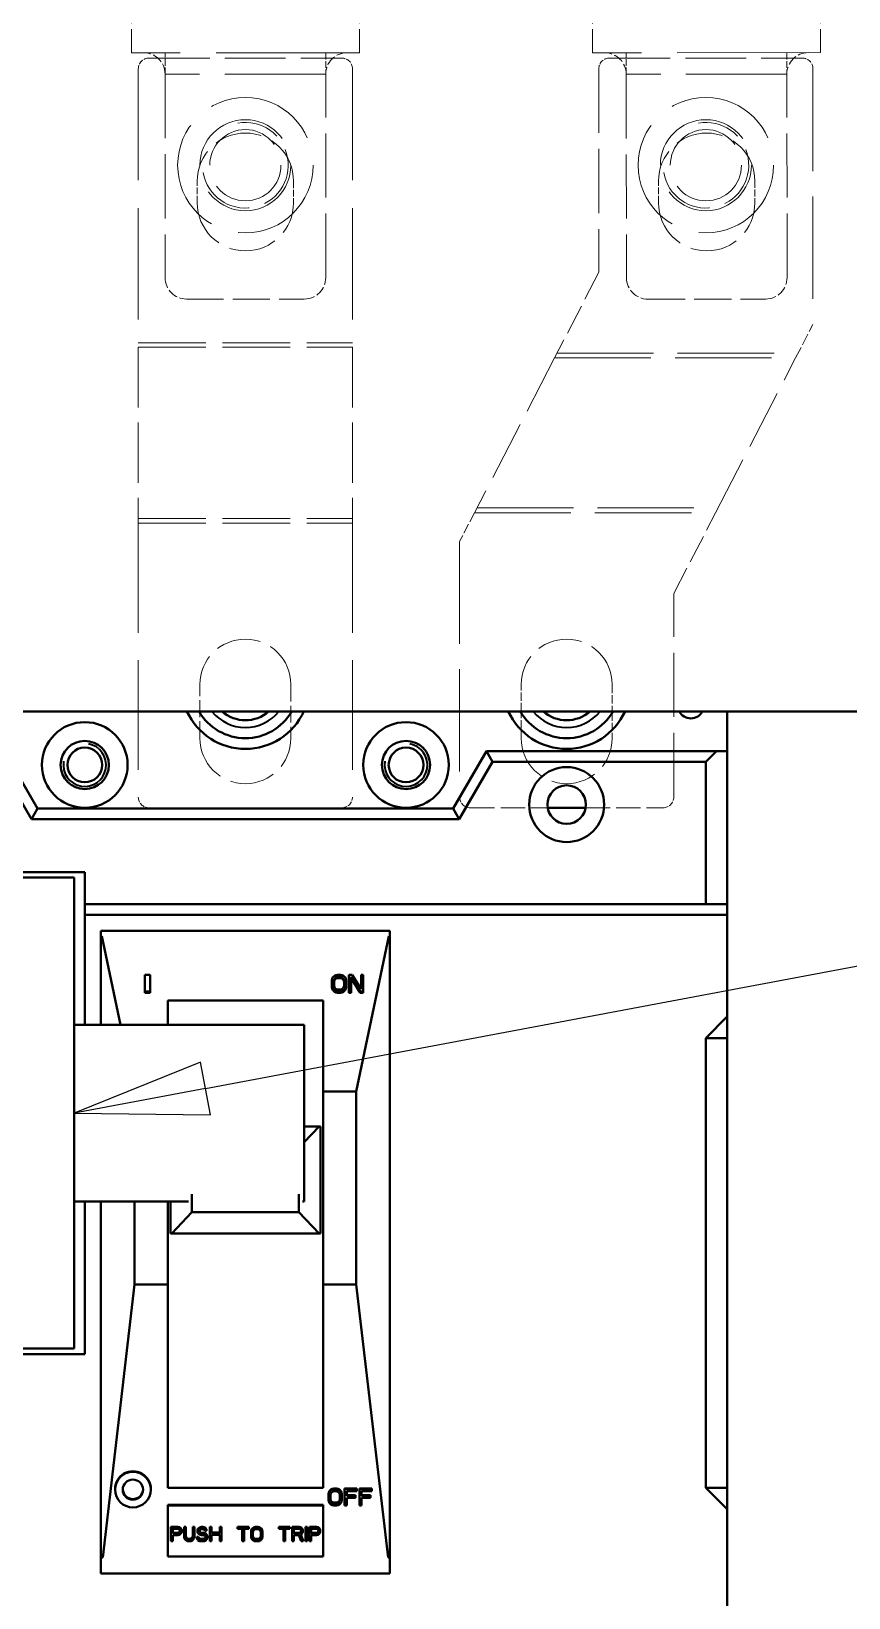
# Model space of a CAD drawing. Header units: millimetres. Extents: x 0 to 5945, y 0 to 4205.
# Drawn here: x 1846.7 to 1923.1, y 520.4 to 666.6 of the extents above; entities that cross this region are included whole.
import ezdxf

# ---------------------------------------------------------------- set-up
doc = ezdxf.new("R2010")
doc.units = ezdxf.units.MM
doc.header["$LTSCALE"] = 5
doc.linetypes.add('DASHED', pattern=[0.2067, 0.1654, -0.0413])
for name, color, linetype, lineweight in [('가려진 것(ISO)', 2, 'DASHED', 18), ('가시적인 것(ISO)', 3, 'Continuous', 40), ('가시적인 좁은 것(ISO)', 3, 'Continuous', 35), ('기호(ISO)', 5, 'Continuous', 25)]:
    doc.layers.add(name, color=color, linetype=linetype, lineweight=lineweight)

# ---------------------------------------------------------------- blocks, each defined once
blk = doc.blocks.new('품번기호10')
at = {"layer": '기호(ISO)', "color": 7}
for p, q in [((372.604, 113.586), (428.983, 124.166)), ((372.512, 114.077), (370.147, 113.125)), ((372.697, 113.094), (372.512, 114.077)), ((372.604, 113.586), (370.147, 113.125)), ((370.147, 113.125), (372.697, 113.094))]:
    blk.add_line(p, q, dxfattribs=at)
at = {"layer": '기호(ISO)', "color": 7, "flags": 128}
blk.add_lwpolyline([(372.512, 114.077), (370.147, 113.125), (372.697, 113.094), (372.512, 114.077)], dxfattribs=at)
at = {"layer": '기호(ISO)', "color": 7}
blk.add_solid([(372.512, 114.077), (370.147, 113.125), (372.697, 113.094), (372.512, 114.077)], dxfattribs=at)

msp = doc.modelspace()

# ---------------------------------------------------------------- linework, layer by layer
at = {"layer": '가려진 것(ISO)', "ltscale": 2.666475}
for p, q in [((1856.087, 664.623), (1856.087, 671.623)), ((1877.387, 664.623), (1877.387, 671.623)), ((1899.148, 664.612), (1899.141, 671.612)), ((1920.448, 664.634), (1920.441, 671.634))]:
    msp.add_line(p, q, dxfattribs=at)
at = {"layer": '가려진 것(ISO)', "ltscale": 16.186726}
for p, q in [((1877.387, 664.623), (1856.087, 664.623)), ((1920.448, 664.634), (1899.148, 664.612))]:
    msp.add_line(p, q, dxfattribs=at)
at = {"layer": '가려진 것(ISO)', "ltscale": 6.856808}
for p, q in [((1857.737, 664.123), (1875.737, 664.123)), ((1900.737, 664.123), (1918.737, 664.123)), ((1857.737, 594.123), (1875.737, 594.123))]:
    msp.add_line(p, q, dxfattribs=at)
at = {"layer": '가려진 것(ISO)', "ltscale": 0.761779}
for p, q in [((1859.237, 662.623), (1859.237, 664.623)), ((1874.237, 664.623), (1874.237, 662.623)), ((1902.301, 662.615), (1902.298, 664.615)), ((1917.298, 664.631), (1917.301, 662.631)), ((1862.237, 650.623), (1862.237, 652.623)), ((1871.237, 652.623), (1871.237, 650.623)), ((1905.313, 650.618), (1905.311, 652.618)), ((1914.311, 652.628), (1914.313, 650.628))]:
    msp.add_line(p, q, dxfattribs=at)
at = {"layer": '가려진 것(ISO)', "ltscale": 12.578616}
for p, q in [((1856.737, 663.123), (1856.737, 637.123)), ((1876.737, 663.123), (1876.737, 637.123))]:
    msp.add_line(p, q, dxfattribs=at)
at = {"layer": '가려진 것(ISO)', "ltscale": 11.399102}
for p, q in [((1874.237, 662.623), (1859.237, 662.623)), ((1917.301, 662.631), (1902.301, 662.615))]:
    msp.add_line(p, q, dxfattribs=at)
at = {"layer": '가려진 것(ISO)', "ltscale": 7.237747}
for p, q in [((1859.237, 662.623), (1859.237, 643.623)), ((1874.237, 643.623), (1874.237, 662.623)), ((1899.737, 663.123), (1899.737, 644.123)), ((1902.301, 662.615), (1902.321, 643.615)), ((1917.321, 643.631), (1917.301, 662.631)), ((1906.737, 595.123), (1906.737, 614.123))]:
    msp.add_line(p, q, dxfattribs=at)
at = {"layer": '가려진 것(ISO)', "ltscale": 11.546256}
for p, q in [((1919.737, 663.123), (1919.737, 639.257)), ((1886.737, 618.989), (1886.737, 595.123))]:
    msp.add_line(p, q, dxfattribs=at)
at = {"layer": '가려진 것(ISO)', "ltscale": 3.430929}
msp.add_line((1899.737, 644.123), (1895.599, 636.123), dxfattribs=at)
at = {"layer": '가려진 것(ISO)', "ltscale": 4.190233}
for p, q in [((1861.237, 641.623), (1872.237, 641.623)), ((1904.323, 641.617), (1915.323, 641.629))]:
    msp.add_line(p, q, dxfattribs=at)
at = {"layer": '가려진 것(ISO)', "ltscale": 1.343958}
msp.add_line((1918.116, 636.123), (1919.737, 639.257), dxfattribs=at)
at = {"layer": '가려진 것(ISO)', "ltscale": 7.618686}
for p, q in [((1856.737, 637.532), (1876.737, 637.532)), ((1856.737, 637.123), (1876.737, 637.123)), ((1856.737, 621.123), (1876.737, 621.123)), ((1856.737, 620.714), (1876.737, 620.714))]:
    msp.add_line(p, q, dxfattribs=at)
at = {"layer": '가려진 것(ISO)', "ltscale": 6.79567}
for p, q in [((1856.737, 637.123), (1856.737, 620.714)), ((1876.737, 637.123), (1876.737, 620.714))]:
    msp.add_line(p, q, dxfattribs=at)
at = {"layer": '가려진 것(ISO)', "ltscale": 10.893517}
for p, q in [((1895.836, 636.582), (1918.353, 636.582)), ((1895.599, 636.123), (1918.116, 636.123)), ((1888.12, 621.664), (1910.637, 621.664)), ((1888.358, 622.123), (1910.875, 622.123))]:
    msp.add_line(p, q, dxfattribs=at)
at = {"layer": '가려진 것(ISO)', "ltscale": 6.749954}
for p, q in [((1895.599, 636.123), (1888.12, 621.664)), ((1910.637, 621.664), (1918.116, 636.123))]:
    msp.add_line(p, q, dxfattribs=at)
at = {"layer": '가려진 것(ISO)', "ltscale": 1.147242}
msp.add_line((1888.12, 621.664), (1886.737, 618.989), dxfattribs=at)
at = {"layer": '가려진 것(ISO)', "ltscale": 3.234213}
msp.add_line((1906.737, 614.123), (1910.637, 621.664), dxfattribs=at)
at = {"layer": '가려진 것(ISO)', "ltscale": 12.380852}
for p, q in [((1856.737, 620.714), (1856.737, 595.123)), ((1876.737, 620.714), (1876.737, 595.123))]:
    msp.add_line(p, q, dxfattribs=at)
at = {"layer": '가려진 것(ISO)', "ltscale": 1.904597}
for p, q in [((1862.487, 600.623), (1862.487, 605.623)), ((1870.987, 605.623), (1870.987, 600.623))]:
    msp.add_line(p, q, dxfattribs=at)
at = {"layer": '가려진 것(ISO)', "ltscale": 0.952248}
for p, q in [((1892.487, 603.123), (1892.487, 605.623)), ((1900.987, 605.623), (1900.987, 603.123))]:
    msp.add_line(p, q, dxfattribs=at)
at = {"layer": '가려진 것(ISO)', "ltscale": 0.901235}
for p, q in [((1892.487, 600.623), (1892.487, 602.989)), ((1900.987, 602.989), (1900.987, 600.623))]:
    msp.add_line(p, q, dxfattribs=at)
at = {"layer": '가려진 것(ISO)', "ltscale": 2.752254}
for p, q in [((1887.737, 594.123), (1894.962, 594.123)), ((1898.511, 594.123), (1905.737, 594.123))]:
    msp.add_line(p, q, dxfattribs=at)
at = {"layer": '가려진 것(ISO)', "ltscale": 12.817657}
for centre in [(1866.737, 654.123), (1909.737, 654.123)]:
    msp.add_circle(centre, 6.325, dxfattribs=at)
at = {"layer": '가려진 것(ISO)', "ltscale": 12.918983}
for centre in [(1866.737, 654.123), (1909.737, 654.123)]:
    msp.add_circle(centre, 4.25, dxfattribs=at)
at = {"layer": '가려진 것(ISO)', "ltscale": 10.102645}
for centre in [(1866.737, 654.123), (1909.737, 654.123)]:
    msp.add_circle(centre, 3.324, dxfattribs=at)
at = {"layer": '가려진 것(ISO)', "ltscale": 0.598278}
for centre, start, end in [((1857.737, 663.123), 90, 180), ((1875.737, 663.123), 0, 90), ((1900.737, 663.123), 90, 180), ((1918.737, 663.123), 0, 90), ((1857.737, 595.123), 180, 270), ((1875.737, 595.123), 270, 0), ((1887.737, 595.123), 180, 270), ((1905.737, 595.123), 270, 0)]:
    msp.add_arc(centre, 1, start, end, dxfattribs=at)
at = {"layer": '가려진 것(ISO)', "ltscale": 1.196656}
for centre, start, end in [((1857.237, 662.623), 0, 90), ((1876.237, 662.623), 90, 180), ((1900.301, 662.613), 0.06107, 90.06107), ((1919.301, 662.633), 90.06107, 180.06107), ((1861.237, 643.623), 180, 270), ((1872.237, 643.623), 270, 0), ((1904.321, 643.617), 180.06107, 270.06107), ((1915.321, 643.629), 270.06107, 0.06107)]:
    msp.add_arc(centre, 2, start, end, dxfattribs=at)
at = {"layer": '가려진 것(ISO)', "ltscale": 5.385303}
for centre, start, end in [((1866.737, 652.623), 0, 180), ((1909.811, 652.623), 0.06107, 180.06107), ((1866.737, 650.623), 180, 0), ((1909.813, 650.623), 180.06107, 0.06107)]:
    msp.add_arc(centre, 4.5, start, end, dxfattribs=at)
at = {"layer": '가려진 것(ISO)', "ltscale": 7.180437}
for centre in [(1866.737, 654.123), (1909.737, 654.123)]:
    msp.add_arc(centre, 4, 190, 100, dxfattribs=at)
at = {"layer": '가려진 것(ISO)', "ltscale": 5.086114}
for centre, start, end in [((1866.737, 605.623), 0, 180), ((1896.737, 605.623), 0, 180), ((1866.737, 600.623), 180, 0), ((1896.737, 600.623), 180, 0)]:
    msp.add_arc(centre, 4.25, start, end, dxfattribs=at)
at = {"layer": '가시적인 것(ISO)'}
for p, q in [((1813.737, 603.123), (1938.737, 603.123)), ((1892.487, 602.989), (1892.487, 603.123)), ((1900.987, 603.123), (1900.987, 602.989)), ((1911.737, 603.123), (1911.737, 599.423)), ((1846.759, 593.053), (1843.659, 598.423)), ((1847.337, 594.053), (1844.236, 599.423)), ((1889.237, 599.423), (1886.137, 594.053)), ((1889.814, 598.423), (1886.714, 593.053)), ((1910.737, 599.423), (1889.237, 599.423)), ((1889.237, 599.423), (1889.814, 598.423)), ((1909.737, 598.423), (1889.814, 598.423)), ((1909.737, 598.423), (1910.737, 599.423)), ((1909.737, 585.123), (1909.737, 598.423)), ((1910.737, 599.423), (1911.737, 599.423)), ((1911.737, 585.123), (1911.737, 599.423)), ((1847.337, 594.053), (1846.759, 593.053)), ((1886.137, 594.053), (1847.337, 594.053)), ((1886.137, 594.053), (1886.714, 593.053)), ((1894.962, 594.123), (1898.511, 594.123)), ((1886.714, 593.053), (1846.759, 593.053)), ((1813.737, 588.123), (1851.737, 588.123)), ((1851.737, 588.123), (1851.737, 573.873)), ((1850.737, 587.623), (1813.737, 587.623)), ((1850.737, 587.623), (1850.737, 543.623)), ((1851.737, 585.123), (1911.737, 585.123)), ((1911.737, 585.123), (1911.737, 584.123)), ((1851.737, 584.123), (1911.737, 584.123)), ((1911.737, 574.623), (1911.737, 584.123)), ((1853.237, 582.623), (1853.237, 582.123)), ((1853.237, 582.623), (1880.237, 582.623)), ((1853.237, 582.123), (1853.237, 573.873)), ((1853.237, 582.123), (1853.342, 582.123)), ((1855.074, 573.873), (1853.342, 582.123)), ((1877.087, 567.623), (1880.132, 582.123)), ((1880.132, 582.123), (1880.237, 582.123)), ((1880.237, 582.623), (1880.237, 582.123)), ((1880.237, 582.123), (1880.237, 524.123)), ((1857.35, 578.527), (1857.35, 576.969)), ((1857.85, 578.527), (1857.35, 578.527)), ((1857.85, 576.969), (1857.85, 578.527)), ((1874.846, 578.162), (1874.812, 577.996)), ((1874.812, 577.996), (1874.812, 577.499)), ((1874.912, 578.295), (1874.846, 578.162)), ((1875.046, 578.427), (1874.912, 578.295)), ((1875.012, 577.996), (1875.046, 578.129)), ((1875.012, 577.883), (1875.046, 578.015)), ((1875.012, 577.499), (1875.012, 577.996)), ((1875.179, 578.494), (1875.046, 578.427)), ((1875.046, 578.129), (1875.112, 578.228)), ((1875.046, 578.015), (1875.046, 578.129)), ((1875.046, 578.015), (1875.112, 578.115)), ((1875.112, 578.228), (1875.212, 578.295)), ((1875.112, 578.115), (1875.112, 578.228)), ((1875.112, 578.115), (1875.212, 578.181)), ((1875.346, 578.527), (1875.179, 578.494)), ((1875.212, 578.295), (1875.346, 578.328)), ((1875.212, 578.181), (1875.212, 578.295)), ((1875.212, 578.181), (1875.346, 578.214)), ((1875.612, 578.527), (1875.346, 578.527)), ((1875.346, 578.328), (1875.612, 578.328)), ((1875.346, 578.214), (1875.346, 578.328)), ((1875.346, 578.214), (1875.612, 578.214)), ((1875.779, 578.494), (1875.612, 578.527)), ((1875.612, 578.328), (1875.746, 578.295)), ((1875.612, 578.214), (1875.612, 578.328)), ((1875.612, 578.214), (1875.746, 578.181)), ((1875.746, 578.295), (1875.846, 578.228)), ((1875.746, 578.181), (1875.746, 578.295)), ((1875.746, 578.181), (1875.846, 578.115)), ((1875.912, 578.427), (1875.779, 578.494)), ((1875.846, 578.228), (1875.912, 578.129)), ((1875.846, 578.115), (1875.846, 578.228)), ((1875.846, 578.115), (1875.912, 578.015)), ((1876.046, 578.295), (1875.912, 578.427)), ((1875.912, 578.129), (1875.946, 577.996)), ((1875.912, 578.015), (1875.912, 578.129)), ((1875.912, 578.015), (1875.946, 577.883)), ((1875.946, 577.996), (1875.946, 577.499)), ((1876.112, 578.162), (1876.046, 578.295)), ((1876.146, 577.996), (1876.112, 578.162)), ((1876.146, 577.499), (1876.146, 577.996)), ((1876.712, 578.527), (1876.412, 578.527)), ((1876.412, 578.527), (1876.412, 576.969)), ((1876.612, 576.969), (1876.612, 578.328)), ((1876.612, 578.328), (1877.446, 576.969)), ((1876.612, 578.214), (1877.446, 576.855)), ((1877.546, 577.201), (1876.712, 578.527)), ((1877.746, 578.527), (1877.546, 578.527)), ((1877.546, 578.527), (1877.546, 577.201)), ((1877.746, 576.969), (1877.746, 578.527)), ((1857.35, 576.855), (1857.35, 576.969)), ((1857.35, 576.969), (1857.85, 576.969)), ((1857.35, 576.855), (1857.85, 576.855)), ((1857.85, 576.855), (1857.85, 576.969)), ((1874.812, 577.499), (1874.846, 577.333)), ((1874.812, 577.385), (1874.812, 577.499)), ((1874.812, 577.385), (1874.846, 577.22)), ((1874.846, 577.333), (1874.912, 577.201)), ((1874.846, 577.22), (1874.846, 577.333)), ((1874.846, 577.22), (1874.912, 577.087)), ((1874.912, 577.201), (1875.046, 577.068)), ((1874.912, 577.087), (1874.912, 577.201)), ((1874.912, 577.087), (1875.046, 576.954)), ((1875.046, 577.366), (1875.012, 577.499)), ((1875.112, 577.267), (1875.046, 577.366)), ((1875.046, 577.068), (1875.179, 577.002)), ((1875.046, 576.954), (1875.046, 577.068)), ((1875.046, 576.954), (1875.179, 576.888)), ((1875.212, 577.201), (1875.112, 577.267)), ((1875.179, 577.002), (1875.346, 576.969)), ((1875.179, 576.888), (1875.179, 577.002)), ((1875.179, 576.888), (1875.346, 576.855)), ((1875.346, 577.168), (1875.212, 577.201)), ((1875.612, 577.168), (1875.346, 577.168)), ((1875.346, 576.969), (1875.612, 576.969)), ((1875.346, 576.855), (1875.346, 576.969)), ((1875.346, 576.855), (1875.612, 576.855)), ((1875.746, 577.201), (1875.612, 577.168)), ((1875.612, 576.969), (1875.779, 577.002)), ((1875.612, 576.855), (1875.612, 576.969)), ((1875.612, 576.855), (1875.779, 576.888)), ((1875.846, 577.267), (1875.746, 577.201)), ((1875.779, 577.002), (1875.912, 577.068)), ((1875.779, 576.888), (1875.779, 577.002)), ((1875.779, 576.888), (1875.912, 576.954)), ((1875.912, 577.366), (1875.846, 577.267)), ((1875.946, 577.499), (1875.912, 577.366)), ((1875.912, 577.068), (1876.046, 577.201)), ((1875.912, 576.954), (1876.046, 577.087)), ((1875.912, 576.954), (1875.912, 577.068)), ((1876.046, 577.201), (1876.112, 577.333)), ((1876.046, 577.087), (1876.112, 577.22)), ((1876.046, 577.087), (1876.046, 577.201)), ((1876.112, 577.333), (1876.146, 577.499)), ((1876.112, 577.22), (1876.146, 577.385)), ((1876.112, 577.22), (1876.112, 577.333)), ((1876.146, 577.385), (1876.146, 577.499)), ((1876.412, 576.969), (1876.612, 576.969)), ((1876.412, 576.855), (1876.412, 576.969)), ((1876.412, 576.855), (1876.612, 576.855)), ((1876.612, 576.855), (1876.612, 576.969)), ((1877.446, 576.969), (1877.746, 576.969)), ((1877.446, 576.855), (1877.446, 576.969)), ((1877.446, 576.855), (1877.746, 576.855)), ((1877.746, 576.855), (1877.746, 576.969)), ((1859.487, 573.873), (1859.487, 576.123)), ((1859.487, 576.123), (1873.987, 576.123)), ((1873.987, 567.623), (1873.987, 576.123)), ((1850.737, 573.873), (1872.237, 573.873)), ((1872.237, 557.373), (1872.237, 573.873)), ((1909.737, 572.623), (1911.737, 574.623)), ((1911.737, 574.623), (1911.737, 572.623)), ((1909.737, 530.623), (1909.737, 572.623)), ((1909.737, 572.623), (1911.737, 572.623)), ((1911.737, 530.623), (1911.737, 572.623)), ((1873.987, 567.623), (1877.087, 567.623)), ((1873.987, 567.623), (1873.987, 549.623)), ((1877.087, 567.623), (1877.087, 549.623)), ((1872.237, 564.366), (1873.612, 564.366)), ((1872.237, 562.899), (1873.612, 564.366)), ((1873.612, 564.366), (1873.737, 564.366)), ((1873.737, 564.366), (1873.737, 554.366)), ((1850.737, 557.373), (1861.412, 557.373)), ((1851.737, 557.373), (1851.737, 543.123)), ((1853.237, 557.373), (1853.237, 524.123)), ((1856.387, 557.373), (1856.387, 549.623)), ((1859.487, 557.373), (1859.487, 549.623)), ((1859.737, 554.366), (1859.737, 557.373)), ((1861.737, 556.366), (1861.737, 558.04)), ((1871.737, 558.04), (1871.737, 556.366)), ((1872.062, 557.373), (1872.237, 557.373)), ((1861.737, 556.366), (1859.862, 554.366)), ((1861.737, 556.366), (1871.737, 556.366)), ((1873.612, 554.366), (1871.737, 556.366)), ((1859.862, 554.366), (1859.737, 554.366)), ((1859.862, 554.366), (1873.612, 554.366)), ((1873.737, 554.366), (1873.612, 554.366)), ((1856.387, 549.623), (1853.412, 524.123)), ((1856.387, 549.623), (1859.487, 549.623)), ((1859.487, 549.623), (1859.487, 530.623)), ((1873.987, 549.623), (1873.987, 530.623)), ((1873.987, 549.623), (1877.087, 549.623)), ((1877.087, 549.623), (1880.062, 524.123)), ((1850.737, 543.623), (1792.737, 543.623)), ((1851.737, 543.123), (1795.737, 543.123)), ((1854.567, 530.524), (1854.567, 530.459)), ((1857.907, 530.524), (1857.907, 530.459)), ((1859.487, 530.623), (1873.987, 530.623)), ((1874.518, 530.206), (1874.487, 530.046)), ((1874.518, 530.142), (1874.487, 529.981)), ((1874.487, 530.046), (1874.487, 529.981)), ((1874.487, 529.981), (1874.487, 529.5)), ((1874.487, 529.5), (1874.518, 529.34)), ((1874.582, 530.334), (1874.518, 530.206)), ((1874.582, 530.27), (1874.518, 530.142)), ((1874.518, 530.206), (1874.518, 530.142)), ((1874.708, 530.462), (1874.582, 530.334)), ((1874.708, 530.398), (1874.582, 530.27)), ((1874.582, 530.334), (1874.582, 530.27)), ((1874.677, 529.981), (1874.708, 530.11)), ((1874.677, 529.5), (1874.677, 529.981)), ((1874.708, 529.436), (1874.677, 529.564)), ((1874.708, 529.372), (1874.677, 529.5)), ((1874.835, 530.527), (1874.708, 530.462)), ((1874.835, 530.462), (1874.708, 530.398)), ((1874.708, 530.462), (1874.708, 530.398)), ((1874.708, 530.11), (1874.772, 530.206)), ((1874.772, 529.34), (1874.708, 529.436)), ((1874.708, 529.436), (1874.708, 529.372)), ((1874.772, 530.206), (1874.867, 530.27)), ((1874.993, 530.559), (1874.835, 530.527)), ((1874.835, 530.527), (1874.835, 530.462)), ((1874.993, 530.494), (1874.835, 530.462)), ((1874.867, 530.27), (1874.993, 530.302)), ((1875.247, 530.559), (1874.993, 530.559)), ((1874.993, 530.559), (1874.993, 530.494)), ((1875.247, 530.494), (1874.993, 530.494)), ((1874.993, 530.302), (1875.247, 530.302)), ((1875.405, 530.527), (1875.247, 530.559)), ((1875.247, 530.559), (1875.247, 530.494)), ((1875.405, 530.462), (1875.247, 530.494)), ((1875.247, 530.302), (1875.373, 530.27)), ((1875.373, 530.27), (1875.468, 530.206)), ((1875.532, 530.462), (1875.405, 530.527)), ((1875.405, 530.527), (1875.405, 530.462)), ((1875.532, 530.398), (1875.405, 530.462)), ((1875.468, 530.206), (1875.532, 530.11)), ((1875.532, 529.436), (1875.468, 529.34)), ((1875.658, 530.334), (1875.532, 530.462)), ((1875.532, 530.462), (1875.532, 530.398)), ((1875.658, 530.27), (1875.532, 530.398)), ((1875.532, 530.11), (1875.563, 529.981)), ((1875.563, 529.564), (1875.532, 529.436)), ((1875.563, 529.5), (1875.532, 529.372)), ((1875.532, 529.436), (1875.532, 529.372)), ((1875.563, 529.981), (1875.563, 529.5)), ((1875.722, 530.206), (1875.658, 530.334)), ((1875.658, 530.334), (1875.658, 530.27)), ((1875.722, 530.142), (1875.658, 530.27)), ((1875.753, 530.046), (1875.722, 530.206)), ((1875.722, 530.206), (1875.722, 530.142)), ((1875.753, 529.981), (1875.722, 530.142)), ((1875.722, 529.34), (1875.753, 529.5)), ((1875.753, 530.046), (1875.753, 529.981)), ((1875.753, 529.5), (1875.753, 529.981)), ((1877.147, 530.559), (1876.007, 530.559)), ((1876.007, 530.559), (1876.007, 530.494)), ((1877.147, 530.494), (1876.007, 530.494)), ((1876.007, 530.494), (1876.007, 528.987)), ((1876.197, 529.885), (1876.197, 530.302)), ((1876.197, 530.302), (1877.147, 530.302)), ((1877.02, 529.949), (1876.197, 529.949)), ((1877.02, 529.885), (1876.197, 529.885)), ((1876.197, 528.987), (1876.197, 529.693)), ((1876.197, 529.693), (1877.02, 529.693)), ((1877.02, 529.949), (1877.02, 529.885)), ((1877.02, 529.693), (1877.02, 529.885)), ((1877.147, 530.559), (1877.147, 530.494)), ((1877.147, 530.302), (1877.147, 530.494)), ((1878.54, 530.559), (1877.4, 530.559)), ((1877.4, 530.559), (1877.4, 530.494)), ((1878.54, 530.494), (1877.4, 530.494)), ((1877.4, 530.494), (1877.4, 528.987)), ((1877.59, 529.885), (1877.59, 530.302)), ((1877.59, 530.302), (1878.54, 530.302)), ((1878.413, 529.949), (1877.59, 529.949)), ((1878.413, 529.885), (1877.59, 529.885)), ((1877.59, 528.987), (1877.59, 529.693)), ((1877.59, 529.693), (1878.413, 529.693)), ((1878.413, 529.949), (1878.413, 529.885)), ((1878.413, 529.693), (1878.413, 529.885)), ((1878.54, 530.559), (1878.54, 530.494)), ((1878.54, 530.302), (1878.54, 530.494)), ((1909.737, 530.623), (1911.737, 528.623)), ((1909.737, 530.623), (1911.737, 530.623)), ((1911.737, 528.623), (1911.737, 530.623)), ((1873.987, 529.036), (1859.487, 529.036)), ((1859.487, 529.036), (1859.487, 528.972)), ((1859.487, 528.972), (1859.487, 524.212)), ((1873.987, 528.972), (1859.487, 528.972)), ((1873.987, 529.036), (1873.987, 528.972)), ((1873.987, 524.212), (1873.987, 528.972)), ((1874.518, 529.34), (1874.582, 529.211)), ((1874.582, 529.211), (1874.708, 529.083)), ((1874.772, 529.276), (1874.708, 529.372)), ((1874.708, 529.083), (1874.835, 529.019)), ((1874.867, 529.276), (1874.772, 529.34)), ((1874.772, 529.34), (1874.772, 529.276)), ((1874.867, 529.211), (1874.772, 529.276)), ((1874.835, 529.019), (1874.993, 528.987)), ((1874.993, 529.244), (1874.867, 529.276)), ((1874.867, 529.276), (1874.867, 529.211)), ((1874.993, 529.179), (1874.867, 529.211)), ((1875.247, 529.244), (1874.993, 529.244)), ((1874.993, 529.244), (1874.993, 529.179)), ((1875.247, 529.179), (1874.993, 529.179)), ((1874.993, 528.987), (1875.247, 528.987)), ((1875.373, 529.276), (1875.247, 529.244)), ((1875.247, 529.244), (1875.247, 529.179)), ((1875.373, 529.211), (1875.247, 529.179)), ((1875.247, 528.987), (1875.405, 529.019)), ((1875.468, 529.34), (1875.373, 529.276)), ((1875.468, 529.276), (1875.373, 529.211)), ((1875.373, 529.276), (1875.373, 529.211)), ((1875.405, 529.019), (1875.532, 529.083)), ((1875.532, 529.372), (1875.468, 529.276)), ((1875.468, 529.34), (1875.468, 529.276)), ((1875.532, 529.083), (1875.658, 529.211)), ((1875.658, 529.211), (1875.722, 529.34)), ((1876.007, 528.987), (1876.197, 528.987)), ((1877.4, 528.987), (1877.59, 528.987)), ((1911.737, 505.123), (1911.737, 528.623)), ((1860.437, 526.989), (1859.787, 526.989)), ((1859.787, 526.989), (1859.787, 526.924)), ((1859.787, 526.924), (1859.787, 525.635)), ((1860.437, 526.924), (1859.787, 526.924)), ((1859.949, 526.376), (1859.949, 526.787)), ((1859.949, 526.787), (1860.464, 526.787)), ((1860.572, 526.961), (1860.437, 526.989)), ((1860.437, 526.989), (1860.437, 526.924)), ((1860.572, 526.897), (1860.437, 526.924)), ((1860.464, 526.787), (1860.545, 526.76)), ((1860.545, 526.76), (1860.599, 526.705)), ((1860.599, 526.522), (1860.545, 526.467)), ((1860.68, 526.879), (1860.572, 526.961)), ((1860.572, 526.961), (1860.572, 526.897)), ((1860.68, 526.815), (1860.572, 526.897)), ((1860.599, 526.705), (1860.626, 526.623)), ((1860.626, 526.605), (1860.599, 526.522)), ((1860.626, 526.54), (1860.599, 526.458)), ((1860.599, 526.522), (1860.599, 526.458)), ((1860.626, 526.623), (1860.626, 526.54)), ((1860.762, 526.769), (1860.68, 526.879)), ((1860.68, 526.879), (1860.68, 526.815)), ((1860.762, 526.705), (1860.68, 526.815)), ((1860.789, 526.687), (1860.762, 526.769)), ((1860.762, 526.769), (1860.762, 526.705)), ((1860.789, 526.623), (1860.762, 526.705)), ((1860.762, 526.431), (1860.789, 526.513)), ((1860.789, 526.687), (1860.789, 526.623)), ((1860.789, 526.513), (1860.789, 526.623)), ((1861.168, 526.989), (1861.005, 526.989)), ((1861.005, 526.989), (1861.005, 526.924)), ((1861.168, 526.924), (1861.005, 526.924)), ((1861.005, 526.924), (1861.005, 526.074)), ((1861.168, 526.989), (1861.168, 526.924)), ((1861.168, 526.074), (1861.168, 526.924)), ((1861.98, 526.989), (1861.818, 526.989)), ((1861.818, 526.989), (1861.818, 526.924)), ((1861.98, 526.924), (1861.818, 526.924)), ((1861.818, 526.924), (1861.818, 526.074)), ((1861.98, 526.989), (1861.98, 526.924)), ((1861.98, 526.074), (1861.98, 526.924)), ((1862.305, 526.797), (1862.278, 526.687)), ((1862.305, 526.732), (1862.278, 526.623)), ((1862.278, 526.687), (1862.278, 526.623)), ((1862.278, 526.623), (1862.278, 526.513)), ((1862.278, 526.513), (1862.305, 526.403)), ((1862.414, 526.906), (1862.305, 526.797)), ((1862.414, 526.842), (1862.305, 526.732)), ((1862.305, 526.797), (1862.305, 526.732)), ((1862.522, 526.961), (1862.414, 526.906)), ((1862.414, 526.906), (1862.414, 526.842)), ((1862.522, 526.897), (1862.414, 526.842)), ((1862.441, 526.595), (1862.468, 526.677)), ((1862.441, 526.54), (1862.441, 526.595)), ((1862.468, 526.458), (1862.441, 526.54)), ((1862.468, 526.522), (1862.442, 526.6)), ((1862.468, 526.677), (1862.549, 526.732)), ((1862.549, 526.467), (1862.468, 526.522)), ((1862.468, 526.522), (1862.468, 526.458)), ((1862.63, 526.989), (1862.522, 526.961)), ((1862.522, 526.961), (1862.522, 526.897)), ((1862.63, 526.924), (1862.522, 526.897)), ((1862.549, 526.732), (1862.63, 526.76)), ((1862.766, 526.989), (1862.63, 526.989)), ((1862.63, 526.989), (1862.63, 526.924)), ((1862.766, 526.924), (1862.63, 526.924)), ((1862.63, 526.76), (1862.793, 526.76)), ((1862.901, 526.961), (1862.766, 526.989)), ((1862.766, 526.989), (1862.766, 526.924)), ((1862.901, 526.897), (1862.766, 526.924)), ((1862.793, 526.76), (1862.874, 526.732)), ((1862.874, 526.732), (1862.928, 526.677)), ((1863.01, 526.879), (1862.901, 526.961)), ((1862.901, 526.961), (1862.901, 526.897)), ((1863.01, 526.815), (1862.901, 526.897)), ((1862.928, 526.677), (1862.955, 526.623)), ((1862.955, 526.623), (1863.118, 526.623)), ((1863.091, 526.769), (1863.01, 526.879)), ((1863.01, 526.879), (1863.01, 526.815)), ((1863.091, 526.705), (1863.01, 526.815)), ((1863.118, 526.687), (1863.091, 526.769)), ((1863.091, 526.769), (1863.091, 526.705)), ((1863.118, 526.623), (1863.091, 526.705)), ((1863.118, 526.687), (1863.118, 526.623)), ((1863.578, 526.989), (1863.416, 526.989)), ((1863.416, 526.989), (1863.416, 526.924)), ((1863.578, 526.924), (1863.416, 526.924)), ((1863.416, 526.924), (1863.416, 525.635)), ((1863.578, 526.989), (1863.578, 526.924)), ((1863.578, 526.403), (1863.578, 526.924)), ((1864.499, 526.989), (1864.337, 526.989)), ((1864.337, 526.989), (1864.337, 526.924)), ((1864.499, 526.924), (1864.337, 526.924)), ((1864.337, 526.924), (1864.337, 526.403)), ((1864.499, 526.989), (1864.499, 526.924)), ((1864.499, 525.635), (1864.499, 526.924)), ((1867.045, 526.989), (1866.016, 526.989)), ((1866.016, 526.989), (1866.016, 526.924)), ((1867.045, 526.924), (1866.016, 526.924)), ((1866.016, 526.924), (1866.016, 526.787)), ((1866.016, 526.787), (1866.449, 526.787)), ((1866.449, 526.787), (1866.449, 525.635)), ((1866.612, 525.635), (1866.612, 526.787)), ((1866.612, 526.787), (1867.045, 526.787)), ((1867.045, 526.989), (1867.045, 526.924)), ((1867.045, 526.787), (1867.045, 526.924)), ((1867.289, 526.687), (1867.262, 526.55)), ((1867.289, 526.623), (1867.262, 526.485)), ((1867.262, 526.55), (1867.262, 526.485)), ((1867.343, 526.797), (1867.289, 526.687)), ((1867.343, 526.732), (1867.289, 526.623)), ((1867.289, 526.687), (1867.289, 526.623)), ((1867.451, 526.906), (1867.343, 526.797)), ((1867.451, 526.842), (1867.343, 526.732)), ((1867.343, 526.797), (1867.343, 526.732)), ((1867.424, 526.485), (1867.451, 526.595)), ((1867.56, 526.961), (1867.451, 526.906)), ((1867.451, 526.906), (1867.451, 526.842)), ((1867.56, 526.897), (1867.451, 526.842)), ((1867.451, 526.595), (1867.505, 526.677)), ((1867.505, 526.677), (1867.587, 526.732)), ((1867.695, 526.989), (1867.56, 526.961)), ((1867.56, 526.961), (1867.56, 526.897)), ((1867.695, 526.924), (1867.56, 526.897)), ((1867.587, 526.732), (1867.695, 526.76)), ((1867.912, 526.989), (1867.695, 526.989)), ((1867.695, 526.989), (1867.695, 526.924)), ((1867.912, 526.924), (1867.695, 526.924)), ((1867.695, 526.76), (1867.912, 526.76)), ((1868.047, 526.961), (1867.912, 526.989)), ((1867.912, 526.989), (1867.912, 526.924)), ((1868.047, 526.897), (1867.912, 526.924)), ((1867.912, 526.76), (1868.02, 526.732)), ((1868.02, 526.732), (1868.101, 526.677)), ((1868.155, 526.906), (1868.047, 526.961)), ((1868.047, 526.961), (1868.047, 526.897)), ((1868.155, 526.842), (1868.047, 526.897)), ((1868.101, 526.677), (1868.155, 526.595)), ((1868.264, 526.797), (1868.155, 526.906)), ((1868.155, 526.906), (1868.155, 526.842)), ((1868.264, 526.732), (1868.155, 526.842)), ((1868.155, 526.595), (1868.183, 526.485)), ((1868.318, 526.687), (1868.264, 526.797)), ((1868.264, 526.797), (1868.264, 526.732)), ((1868.318, 526.623), (1868.264, 526.732)), ((1868.345, 526.55), (1868.318, 526.687)), ((1868.318, 526.687), (1868.318, 526.623)), ((1868.345, 526.485), (1868.318, 526.623)), ((1868.345, 526.55), (1868.345, 526.485)), ((1870.891, 526.989), (1869.862, 526.989)), ((1869.862, 526.989), (1869.862, 526.924)), ((1870.891, 526.924), (1869.862, 526.924)), ((1869.862, 526.924), (1869.862, 526.787)), ((1869.862, 526.787), (1870.295, 526.787)), ((1870.295, 526.787), (1870.295, 525.635)), ((1870.458, 525.635), (1870.458, 526.787)), ((1870.458, 526.787), (1870.891, 526.787)), ((1870.891, 526.989), (1870.891, 526.924)), ((1870.891, 526.787), (1870.891, 526.924)), ((1871.758, 526.989), (1871.108, 526.989)), ((1871.108, 526.989), (1871.108, 526.924)), ((1871.758, 526.924), (1871.108, 526.924)), ((1871.108, 526.924), (1871.108, 525.635)), ((1871.27, 526.376), (1871.27, 526.787)), ((1871.27, 526.787), (1871.785, 526.787)), ((1871.893, 526.961), (1871.758, 526.989)), ((1871.758, 526.989), (1871.758, 526.924)), ((1871.893, 526.897), (1871.758, 526.924)), ((1871.785, 526.787), (1871.866, 526.76)), ((1871.866, 526.76), (1871.92, 526.705)), ((1871.92, 526.522), (1871.866, 526.467)), ((1872.001, 526.879), (1871.893, 526.961)), ((1871.893, 526.961), (1871.893, 526.897)), ((1872.001, 526.815), (1871.893, 526.897)), ((1871.92, 526.705), (1871.947, 526.623)), ((1871.947, 526.605), (1871.92, 526.522)), ((1871.947, 526.54), (1871.92, 526.458)), ((1871.92, 526.522), (1871.92, 526.458)), ((1871.947, 526.623), (1871.947, 526.54)), ((1872.083, 526.769), (1872.001, 526.879)), ((1872.001, 526.879), (1872.001, 526.815)), ((1872.083, 526.705), (1872.001, 526.815)), ((1872.11, 526.687), (1872.083, 526.769)), ((1872.083, 526.769), (1872.083, 526.705)), ((1872.11, 526.623), (1872.083, 526.705)), ((1872.083, 526.431), (1872.11, 526.513)), ((1872.11, 526.687), (1872.11, 526.623)), ((1872.11, 526.513), (1872.11, 526.623)), ((1872.516, 526.989), (1872.353, 526.989)), ((1872.353, 526.989), (1872.353, 526.924)), ((1872.516, 526.924), (1872.353, 526.924)), ((1872.353, 526.924), (1872.353, 525.635)), ((1872.516, 526.989), (1872.516, 526.924)), ((1872.516, 525.635), (1872.516, 526.924)), ((1873.383, 526.989), (1872.733, 526.989)), ((1872.733, 526.989), (1872.733, 526.924)), ((1873.383, 526.924), (1872.733, 526.924)), ((1872.733, 526.924), (1872.733, 525.635)), ((1872.895, 526.376), (1872.895, 526.787)), ((1872.895, 526.787), (1873.41, 526.787)), ((1873.518, 526.961), (1873.383, 526.989)), ((1873.383, 526.989), (1873.383, 526.924)), ((1873.518, 526.897), (1873.383, 526.924)), ((1873.41, 526.787), (1873.491, 526.76)), ((1873.491, 526.76), (1873.545, 526.705)), ((1873.545, 526.522), (1873.491, 526.467)), ((1873.626, 526.879), (1873.518, 526.961)), ((1873.518, 526.961), (1873.518, 526.897)), ((1873.626, 526.815), (1873.518, 526.897)), ((1873.545, 526.705), (1873.572, 526.623)), ((1873.572, 526.605), (1873.545, 526.522)), ((1873.572, 526.54), (1873.545, 526.458)), ((1873.545, 526.522), (1873.545, 526.458)), ((1873.572, 526.623), (1873.572, 526.54)), ((1873.708, 526.769), (1873.626, 526.879)), ((1873.626, 526.879), (1873.626, 526.815)), ((1873.708, 526.705), (1873.626, 526.815)), ((1873.735, 526.687), (1873.708, 526.769)), ((1873.708, 526.769), (1873.708, 526.705)), ((1873.735, 526.623), (1873.708, 526.705)), ((1873.708, 526.431), (1873.735, 526.513)), ((1873.735, 526.687), (1873.735, 526.623)), ((1873.735, 526.513), (1873.735, 526.623)), ((1859.787, 525.635), (1859.949, 525.635)), ((1860.464, 526.44), (1859.949, 526.44)), ((1860.464, 526.376), (1859.949, 526.376)), ((1859.949, 526.211), (1860.437, 526.211)), ((1859.949, 525.635), (1859.949, 526.211)), ((1860.437, 526.211), (1860.572, 526.239)), ((1860.545, 526.467), (1860.464, 526.44)), ((1860.464, 526.44), (1860.464, 526.376)), ((1860.545, 526.403), (1860.464, 526.376)), ((1860.545, 526.467), (1860.545, 526.403)), ((1860.599, 526.458), (1860.545, 526.403)), ((1860.572, 526.239), (1860.68, 526.321)), ((1860.68, 526.321), (1860.762, 526.431)), ((1861.005, 526.074), (1861.033, 525.937)), ((1861.033, 525.937), (1861.087, 525.827)), ((1861.087, 525.827), (1861.195, 525.717)), ((1861.195, 526.028), (1861.168, 526.138)), ((1861.195, 525.964), (1861.168, 526.074)), ((1861.249, 525.946), (1861.195, 526.028)), ((1861.195, 526.028), (1861.195, 525.964)), ((1861.249, 525.882), (1861.195, 525.964)), ((1861.195, 525.717), (1861.303, 525.662)), ((1861.33, 525.891), (1861.249, 525.946)), ((1861.249, 525.946), (1861.249, 525.882)), ((1861.33, 525.827), (1861.249, 525.882)), ((1861.303, 525.662), (1861.439, 525.635)), ((1861.439, 525.864), (1861.33, 525.891)), ((1861.33, 525.891), (1861.33, 525.827)), ((1861.439, 525.8), (1861.33, 525.827)), ((1861.547, 525.864), (1861.439, 525.864)), ((1861.439, 525.864), (1861.439, 525.8)), ((1861.547, 525.8), (1861.439, 525.8)), ((1861.439, 525.635), (1861.547, 525.635)), ((1861.655, 525.891), (1861.547, 525.864)), ((1861.547, 525.864), (1861.547, 525.8)), ((1861.655, 525.827), (1861.547, 525.8)), ((1861.547, 525.635), (1861.683, 525.662)), ((1861.737, 525.946), (1861.655, 525.891)), ((1861.655, 525.891), (1861.655, 525.827)), ((1861.737, 525.882), (1861.655, 525.827)), ((1861.683, 525.662), (1861.791, 525.717)), ((1861.791, 526.028), (1861.737, 525.946)), ((1861.791, 525.964), (1861.737, 525.882)), ((1861.737, 525.946), (1861.737, 525.882)), ((1861.818, 526.138), (1861.791, 526.028)), ((1861.818, 526.074), (1861.791, 525.964)), ((1861.791, 526.028), (1861.791, 525.964)), ((1861.791, 525.717), (1861.899, 525.827)), ((1861.899, 525.827), (1861.953, 525.937)), ((1861.953, 525.937), (1861.98, 526.074)), ((1862.36, 526.056), (1862.197, 526.056)), ((1862.197, 526.056), (1862.197, 525.992)), ((1862.36, 525.992), (1862.197, 525.992)), ((1862.197, 525.992), (1862.224, 525.882)), ((1862.224, 525.882), (1862.305, 525.745)), ((1862.305, 526.403), (1862.414, 526.293)), ((1862.305, 525.745), (1862.441, 525.662)), ((1862.387, 525.974), (1862.36, 526.056)), ((1862.36, 526.056), (1862.36, 525.992)), ((1862.387, 525.909), (1862.36, 525.992)), ((1862.468, 525.891), (1862.387, 525.974)), ((1862.387, 525.974), (1862.387, 525.909)), ((1862.468, 525.827), (1862.387, 525.909)), ((1862.414, 526.293), (1862.522, 526.239)), ((1862.441, 525.662), (1862.576, 525.635)), ((1862.549, 526.403), (1862.468, 526.458)), ((1862.576, 525.864), (1862.468, 525.891)), ((1862.468, 525.891), (1862.468, 525.827)), ((1862.576, 525.8), (1862.468, 525.827)), ((1862.522, 526.239), (1862.63, 526.211)), ((1862.63, 526.44), (1862.549, 526.467)), ((1862.549, 526.467), (1862.549, 526.403)), ((1862.63, 526.376), (1862.549, 526.403)), ((1862.793, 525.864), (1862.576, 525.864)), ((1862.576, 525.864), (1862.576, 525.8)), ((1862.793, 525.8), (1862.576, 525.8)), ((1862.576, 525.635), (1862.793, 525.635)), ((1862.793, 526.44), (1862.63, 526.44)), ((1862.63, 526.44), (1862.63, 526.376)), ((1862.793, 526.376), (1862.63, 526.376)), ((1862.63, 526.211), (1862.793, 526.211)), ((1862.928, 526.413), (1862.793, 526.44)), ((1862.793, 526.44), (1862.793, 526.376)), ((1862.928, 526.348), (1862.793, 526.376)), ((1862.793, 526.211), (1862.901, 526.184)), ((1862.901, 525.891), (1862.793, 525.864)), ((1862.793, 525.864), (1862.793, 525.8)), ((1862.901, 525.827), (1862.793, 525.8)), ((1862.793, 525.635), (1862.928, 525.662)), ((1862.901, 526.184), (1862.983, 526.129)), ((1862.983, 525.946), (1862.901, 525.891)), ((1862.901, 525.891), (1862.901, 525.827)), ((1862.983, 525.882), (1862.901, 525.827)), ((1863.037, 526.358), (1862.928, 526.413)), ((1862.928, 526.413), (1862.928, 526.348)), ((1863.037, 526.293), (1862.928, 526.348)), ((1862.928, 525.662), (1863.037, 525.717)), ((1862.983, 526.129), (1863.037, 526.046)), ((1863.037, 526.028), (1862.983, 525.946)), ((1863.037, 525.964), (1862.983, 525.882)), ((1862.983, 525.946), (1862.983, 525.882)), ((1863.145, 526.248), (1863.037, 526.358)), ((1863.037, 526.358), (1863.037, 526.293)), ((1863.145, 526.184), (1863.037, 526.293)), ((1863.037, 526.046), (1863.037, 525.964)), ((1863.037, 525.717), (1863.145, 525.827)), ((1863.199, 526.138), (1863.145, 526.248)), ((1863.145, 526.248), (1863.145, 526.184)), ((1863.199, 526.074), (1863.145, 526.184)), ((1863.145, 525.827), (1863.199, 525.937)), ((1863.199, 526.138), (1863.199, 526.074)), ((1863.199, 525.937), (1863.199, 526.074)), ((1863.416, 525.635), (1863.578, 525.635)), ((1864.337, 526.467), (1863.578, 526.467)), ((1864.337, 526.403), (1863.578, 526.403)), ((1863.578, 525.635), (1863.578, 526.239)), ((1863.578, 526.239), (1864.337, 526.239)), ((1864.337, 526.239), (1864.337, 525.635)), ((1864.337, 525.635), (1864.499, 525.635)), ((1866.449, 525.635), (1866.612, 525.635)), ((1867.262, 526.485), (1867.262, 526.074)), ((1867.262, 526.074), (1867.289, 525.937)), ((1867.289, 525.937), (1867.343, 525.827)), ((1867.343, 525.827), (1867.451, 525.717)), ((1867.424, 526.074), (1867.424, 526.485)), ((1867.451, 526.028), (1867.424, 526.138)), ((1867.451, 525.964), (1867.424, 526.074)), ((1867.505, 525.946), (1867.451, 526.028)), ((1867.451, 526.028), (1867.451, 525.964)), ((1867.505, 525.882), (1867.451, 525.964)), ((1867.451, 525.717), (1867.56, 525.662)), ((1867.587, 525.891), (1867.505, 525.946)), ((1867.505, 525.946), (1867.505, 525.882)), ((1867.587, 525.827), (1867.505, 525.882)), ((1867.56, 525.662), (1867.695, 525.635)), ((1867.695, 525.864), (1867.587, 525.891)), ((1867.587, 525.891), (1867.587, 525.827)), ((1867.695, 525.8), (1867.587, 525.827)), ((1867.912, 525.864), (1867.695, 525.864)), ((1867.695, 525.864), (1867.695, 525.8)), ((1867.912, 525.8), (1867.695, 525.8)), ((1867.695, 525.635), (1867.912, 525.635)), ((1868.02, 525.891), (1867.912, 525.864)), ((1867.912, 525.864), (1867.912, 525.8)), ((1868.02, 525.827), (1867.912, 525.8)), ((1867.912, 525.635), (1868.047, 525.662)), ((1868.101, 525.946), (1868.02, 525.891)), ((1868.02, 525.891), (1868.02, 525.827)), ((1868.101, 525.882), (1868.02, 525.827)), ((1868.047, 525.662), (1868.155, 525.717)), ((1868.155, 526.028), (1868.101, 525.946)), ((1868.155, 525.964), (1868.101, 525.882)), ((1868.101, 525.946), (1868.101, 525.882)), ((1868.183, 526.138), (1868.155, 526.028)), ((1868.183, 526.074), (1868.155, 525.964)), ((1868.155, 526.028), (1868.155, 525.964)), ((1868.155, 525.717), (1868.264, 525.827)), ((1868.183, 526.485), (1868.183, 526.074)), ((1868.264, 525.827), (1868.318, 525.937)), ((1868.318, 525.937), (1868.345, 526.074)), ((1868.345, 526.074), (1868.345, 526.485)), ((1870.295, 525.635), (1870.458, 525.635)), ((1871.108, 525.635), (1871.27, 525.635)), ((1871.785, 526.44), (1871.27, 526.44)), ((1871.785, 526.376), (1871.27, 526.376)), ((1871.27, 526.211), (1871.73, 526.211)), ((1871.27, 525.635), (1871.27, 526.211)), ((1871.73, 526.211), (1871.947, 525.635)), ((1871.866, 526.467), (1871.785, 526.44)), ((1871.785, 526.44), (1871.785, 526.376)), ((1871.866, 526.403), (1871.785, 526.376)), ((1871.866, 526.467), (1871.866, 526.403)), ((1871.92, 526.458), (1871.866, 526.403)), ((1871.893, 526.266), (1872.001, 526.321)), ((1872.137, 525.635), (1871.893, 526.266)), ((1872.137, 525.699), (1871.914, 526.276)), ((1871.947, 525.635), (1872.137, 525.635)), ((1872.001, 526.321), (1872.083, 526.431)), ((1872.137, 525.699), (1872.137, 525.635)), ((1872.353, 525.635), (1872.516, 525.635)), ((1872.733, 525.635), (1872.895, 525.635)), ((1873.41, 526.44), (1872.895, 526.44)), ((1873.41, 526.376), (1872.895, 526.376)), ((1872.895, 525.635), (1872.895, 526.211)), ((1872.895, 526.211), (1873.383, 526.211)), ((1873.383, 526.211), (1873.518, 526.239)), ((1873.491, 526.467), (1873.41, 526.44)), ((1873.41, 526.44), (1873.41, 526.376)), ((1873.491, 526.403), (1873.41, 526.376)), ((1873.491, 526.467), (1873.491, 526.403)), ((1873.545, 526.458), (1873.491, 526.403)), ((1873.518, 526.239), (1873.626, 526.321)), ((1873.626, 526.321), (1873.708, 526.431)), ((1853.237, 524.123), (1853.237, 522.623)), ((1853.237, 524.123), (1853.412, 524.123)), ((1859.487, 524.212), (1873.987, 524.212)), ((1880.062, 524.123), (1880.237, 524.123)), ((1880.237, 524.123), (1880.237, 522.623)), ((1853.237, 522.623), (1880.237, 522.623))]:
    msp.add_line(p, q, dxfattribs=at)
for centre, radius in [((1851.737, 598.123), 4), ((1881.737, 598.123), 4), ((1851.737, 598.123), 2.25), ((1851.737, 598.123), 1.621), ((1881.737, 598.123), 2.25), ((1881.737, 598.123), 1.621), ((1896.737, 594.423), 3.5), ((1896.737, 594.423), 1.8)]:
    msp.add_circle(centre, radius, dxfattribs=at)
for centre, radius, start, end in [((1866.737, 605.623), 6, 204.62432, 335.37568), ((1866.737, 605.623), 5, 210, 330), ((1866.737, 605.623), 3.323, 228.78297, 311.21703), ((1896.737, 605.623), 6, 204.62432, 335.37568), ((1896.737, 605.623), 5, 210, 330), ((1896.737, 605.623), 3.324, 228.78297, 311.21703), ((1908.337, 603.723), 1.25, 208.6854, 331.3146)]:
    msp.add_arc(centre, radius, start, end, dxfattribs=at)
for major_axis, start_param, end_param in [((1.67, 0), 0, 3.1415927), ((-0.95, 0), 0.0341197, 3.107473)]:
    msp.add_ellipse((1856.237, 530.524), major_axis=major_axis, ratio=0.9917025, start_param=start_param, end_param=end_param, dxfattribs=at)
for major_axis in [(-1.67, 0), (0.95, 0)]:
    msp.add_ellipse((1856.237, 530.459), major_axis=major_axis, ratio=0.9917025, dxfattribs=at)
at = {"layer": '가시적인 좁은 것(ISO)'}
for centre, radius, start, end in [((1866.737, 605.623), 4, 218.68219, 321.31781), ((1896.737, 605.623), 4, 218.68219, 321.31781), ((1851.737, 598.123), 2, 170, 80), ((1881.737, 598.123), 2, 170, 80)]:
    msp.add_arc(centre, radius, start, end, dxfattribs=at)

# ---------------------------------------------------------------- block references
at = {"layer": '기호(ISO)', "xscale": 5, "yscale": 5, "zscale": 5}
msp.add_blockref('품번기호10', (0, 0), dxfattribs=at)

doc.saveas('drawing.dxf')
